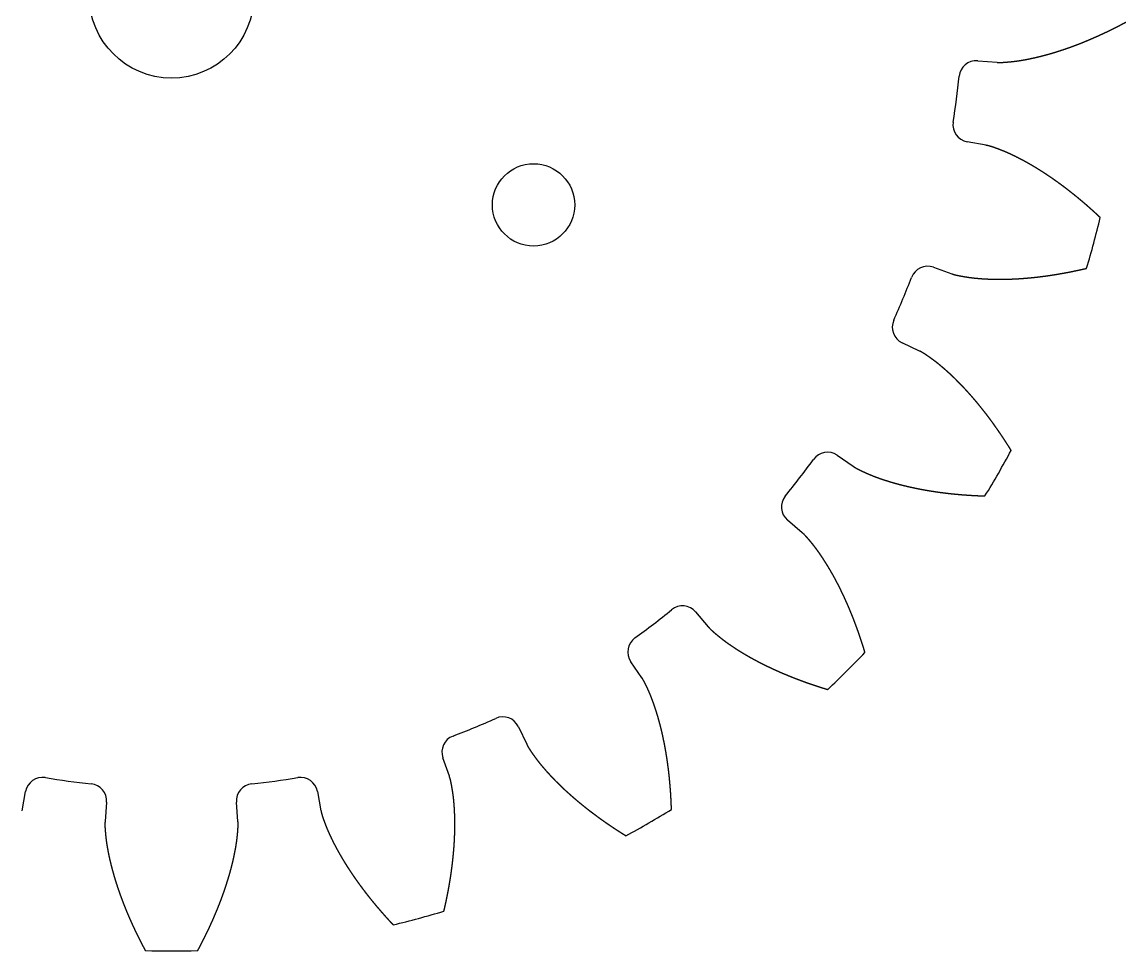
# Model space of a CAD drawing. Header units: millimetres. Extents: x -69.7 to -4.7, y -19.2 to 45.8.
# Drawn here: x -42.27 to -4.7, y -19.17 to 12.44 of the extents above; entities that cross this region are included whole.
import ezdxf

# ---------------------------------------------------------------- set-up
doc = ezdxf.new("R2010")
doc.units = ezdxf.units.MM
doc.layers.get('0').update_dxf_attribs({"linetype": 'CONTINUOUS'})

msp = doc.modelspace()

# ---------------------------------------------------------------- linework, layer by layer
for p, q in [((-9.742, 11.122), (-9.084, 11.069)), ((-9.742, 11.122), (-9.084, 11.069)), ((-9.455, 8.245), (-10.105, 8.365)), ((-9.455, 8.245), (-10.105, 8.365)), ((-11.249, 4.095), (-10.627, 3.874)), ((-11.249, 4.095), (-10.627, 3.874)), ((-11.717, 1.242), (-12.313, 1.525)), ((-11.717, 1.242), (-12.313, 1.525)), ((-14.523, -2.303), (-13.98, -2.677)), ((-14.523, -2.303), (-13.98, -2.677)), ((-15.714, -4.937), (-16.216, -4.509)), ((-15.714, -4.937), (-16.216, -4.509)), ((-19.342, -7.635), (-18.914, -8.137)), ((-19.342, -7.635), (-18.914, -8.137)), ((-21.174, -9.872), (-21.548, -9.328)), ((-21.174, -9.872), (-21.548, -9.328)), ((-25.377, -11.538), (-25.093, -12.134)), ((-25.377, -11.538), (-25.093, -12.134)), ((-27.725, -13.225), (-27.946, -12.602)), ((-27.725, -13.225), (-27.946, -12.602)), ((-42.27, -14.396), (-42.151, -13.746)), ((-42.27, -14.396), (-42.151, -13.746)), ((-32.216, -13.746), (-32.096, -14.396)), ((-32.216, -13.746), (-32.096, -14.396)), ((-39.394, -14.109), (-39.446, -14.768)), ((-39.394, -14.109), (-39.446, -14.768)), ((-34.921, -14.768), (-34.973, -14.109)), ((-34.921, -14.768), (-34.973, -14.109))]:
    msp.add_line(p, q)
for centre, radius in [((-37.183, 13.332), 2.8), ((-37.183, 13.332), 2.8), ((-24.86, 6.217), 1.4), ((-24.86, 6.217), 1.4)]:
    msp.add_circle(centre, radius)
for centre, radius, start, end in [((-9.789, 10.536), 0.588, 85.4327, 174.1716), ((-9.789, 10.536), 0.588, 85.4327, 174.1716), ((-37.183, 13.332), 26.949, 350.8284, 354.1716), ((-37.183, 13.332), 26.949, 350.8284, 354.1716), ((-9.998, 8.943), 0.588, 170.8284, 259.5673), ((-9.998, 8.943), 0.588, 170.8284, 259.5673), ((-37.183, 13.332), 32.5, 343.4232, 346.5768), ((-37.183, 13.332), 32.5, 343.4232, 346.5768), ((-11.446, 3.541), 0.588, 70.4327, 159.1716), ((-11.446, 3.541), 0.588, 70.4327, 159.1716), ((-37.183, 13.332), 26.949, 335.8284, 339.1716), ((-37.183, 13.332), 26.949, 335.8284, 339.1716), ((-12.061, 2.056), 0.588, 155.8284, 244.5673), ((-12.061, 2.056), 0.588, 155.8284, 244.5673), ((-14.857, -2.787), 0.588, 55.4327, 144.1716), ((-14.857, -2.787), 0.588, 55.4327, 144.1716), ((-37.183, 13.332), 32.5, 328.4232, 331.5768), ((-37.183, 13.332), 32.5, 328.4232, 331.5768), ((-37.183, 13.332), 26.949, 320.8284, 324.1716), ((-37.183, 13.332), 26.949, 320.8284, 324.1716), ((-15.835, -4.062), 0.588, 140.8284, 229.5673), ((-15.835, -4.062), 0.588, 140.8284, 229.5673), ((-19.79, -8.016), 0.588, 40.4327, 129.1716), ((-19.79, -8.016), 0.588, 40.4327, 129.1716), ((-37.183, 13.332), 26.949, 305.8284, 309.1716), ((-37.183, 13.332), 26.949, 305.8284, 309.1716), ((-21.064, -8.994), 0.588, 125.8284, 214.5673), ((-21.064, -8.994), 0.588, 125.8284, 214.5673), ((-37.183, 13.332), 32.5, 313.4232, 316.5768), ((-37.183, 13.332), 32.5, 313.4232, 316.5768), ((-37.183, 13.332), 26.949, 290.8284, 294.1716), ((-37.183, 13.332), 26.949, 290.8284, 294.1716), ((-25.908, -11.791), 0.588, 25.4327, 114.1716), ((-25.908, -11.791), 0.588, 25.4327, 114.1716), ((-27.392, -12.405), 0.588, 110.8284, 199.5673), ((-27.392, -12.405), 0.588, 110.8284, 199.5673), ((-41.573, -13.853), 0.588, 80.8284, 169.5673), ((-41.573, -13.853), 0.588, 80.8284, 169.5673), ((-37.183, 13.332), 26.949, 260.8284, 264.1716), ((-37.183, 13.332), 26.949, 260.8284, 264.1716), ((-39.98, -14.063), 0.588, -4.5673, 84.1716), ((-39.98, -14.063), 0.588, -4.5673, 84.1716), ((-34.387, -14.063), 0.588, 95.8284, 184.5673), ((-34.387, -14.063), 0.588, 95.8284, 184.5673), ((-37.183, 13.332), 26.949, 275.8284, 279.1716), ((-37.183, 13.332), 26.949, 275.8284, 279.1716), ((-32.794, -13.853), 0.588, 10.4327, 99.1716), ((-32.794, -13.853), 0.588, 10.4327, 99.1716), ((-37.183, 13.332), 32.5, 298.4232, 301.5768), ((-37.183, 13.332), 32.5, 298.4232, 301.5768), ((-37.183, 13.332), 32.5, 283.4232, 286.5768), ((-37.183, 13.332), 32.5, 283.4232, 286.5768), ((-37.183, 13.332), 32.5, 268.4232, 271.5768), ((-37.183, 13.332), 32.5, 268.4232, 271.5768)]:
    msp.add_arc(centre, radius, start, end)
for points in [[(-9.084, 11.069), (-9.071, 11.068), (-9.046, 11.067), (-9.008, 11.065), (-8.957, 11.065), (-8.894, 11.067), (-8.831, 11.071), (-8.767, 11.076), (-8.704, 11.081), (-8.64, 11.087), (-8.577, 11.093), (-8.513, 11.1), (-8.45, 11.108), (-8.386, 11.116), (-8.323, 11.126), (-8.259, 11.136), (-8.196, 11.147), (-8.133, 11.158), (-8.069, 11.17), (-8.006, 11.183), (-7.942, 11.196), (-7.879, 11.209), (-7.816, 11.223), (-7.752, 11.237), (-7.689, 11.252), (-7.626, 11.268), (-7.562, 11.284), (-7.499, 11.3), (-7.436, 11.317), (-7.373, 11.334), (-7.309, 11.352), (-7.246, 11.37), (-7.183, 11.389), (-7.12, 11.408), (-7.057, 11.428), (-6.994, 11.447), (-6.931, 11.468), (-6.868, 11.488), (-6.805, 11.509), (-6.742, 11.531), (-6.679, 11.553), (-6.617, 11.575), (-6.554, 11.598), (-6.491, 11.621), (-6.429, 11.644), (-6.366, 11.668), (-6.303, 11.692), (-6.241, 11.716), (-6.178, 11.741), (-6.116, 11.766), (-6.054, 11.792), (-5.991, 11.818), (-5.929, 11.844), (-5.867, 11.871), (-5.805, 11.898), (-5.743, 11.925), (-5.681, 11.952), (-5.619, 11.98), (-5.557, 12.009), (-5.495, 12.037), (-5.433, 12.066), (-5.371, 12.095), (-5.309, 12.125), (-5.248, 12.155), (-5.186, 12.185), (-5.125, 12.216), (-5.063, 12.246), (-5.002, 12.277), (-4.94, 12.309), (-4.879, 12.341), (-4.818, 12.373), (-4.769, 12.399), (-4.732, 12.418), (-4.708, 12.431), (-4.696, 12.438)], [(-9.084, 11.069), (-9.071, 11.068), (-9.046, 11.067), (-9.008, 11.065), (-8.957, 11.065), (-8.894, 11.067), (-8.831, 11.071), (-8.767, 11.076), (-8.704, 11.081), (-8.64, 11.087), (-8.577, 11.093), (-8.513, 11.1), (-8.45, 11.108), (-8.386, 11.116), (-8.323, 11.126), (-8.259, 11.136), (-8.196, 11.147), (-8.133, 11.158), (-8.069, 11.17), (-8.006, 11.183), (-7.942, 11.196), (-7.879, 11.209), (-7.816, 11.223), (-7.752, 11.237), (-7.689, 11.252), (-7.626, 11.268), (-7.562, 11.284), (-7.499, 11.3), (-7.436, 11.317), (-7.373, 11.334), (-7.309, 11.352), (-7.246, 11.37), (-7.183, 11.389), (-7.12, 11.408), (-7.057, 11.428), (-6.994, 11.447), (-6.931, 11.468), (-6.868, 11.488), (-6.805, 11.509), (-6.742, 11.531), (-6.679, 11.553), (-6.617, 11.575), (-6.554, 11.598), (-6.491, 11.621), (-6.429, 11.644), (-6.366, 11.668), (-6.303, 11.692), (-6.241, 11.716), (-6.178, 11.741), (-6.116, 11.766), (-6.054, 11.792), (-5.991, 11.818), (-5.929, 11.844), (-5.867, 11.871), (-5.805, 11.898), (-5.743, 11.925), (-5.681, 11.952), (-5.619, 11.98), (-5.557, 12.009), (-5.495, 12.037), (-5.433, 12.066), (-5.371, 12.095), (-5.309, 12.125), (-5.248, 12.155), (-5.186, 12.185), (-5.125, 12.216), (-5.063, 12.246), (-5.002, 12.277), (-4.94, 12.309), (-4.879, 12.341), (-4.818, 12.373), (-4.769, 12.399), (-4.732, 12.418), (-4.708, 12.431), (-4.696, 12.438)], [(-5.571, 5.788), (-5.581, 5.797), (-5.602, 5.816), (-5.632, 5.844), (-5.672, 5.882), (-5.723, 5.929), (-5.774, 5.975), (-5.825, 6.022), (-5.877, 6.068), (-5.928, 6.113), (-5.98, 6.159), (-6.031, 6.204), (-6.083, 6.249), (-6.135, 6.293), (-6.187, 6.337), (-6.239, 6.381), (-6.292, 6.425), (-6.344, 6.468), (-6.397, 6.511), (-6.45, 6.554), (-6.503, 6.596), (-6.556, 6.639), (-6.609, 6.68), (-6.662, 6.722), (-6.716, 6.763), (-6.769, 6.804), (-6.823, 6.844), (-6.877, 6.884), (-6.931, 6.924), (-6.985, 6.964), (-7.04, 7.003), (-7.094, 7.042), (-7.149, 7.08), (-7.203, 7.118), (-7.258, 7.156), (-7.313, 7.193), (-7.369, 7.23), (-7.424, 7.267), (-7.479, 7.303), (-7.535, 7.339), (-7.591, 7.375), (-7.646, 7.41), (-7.702, 7.444), (-7.759, 7.479), (-7.815, 7.513), (-7.871, 7.546), (-7.928, 7.579), (-7.985, 7.612), (-8.041, 7.644), (-8.098, 7.676), (-8.156, 7.707), (-8.213, 7.738), (-8.27, 7.769), (-8.328, 7.798), (-8.386, 7.828), (-8.444, 7.857), (-8.502, 7.885), (-8.56, 7.913), (-8.618, 7.941), (-8.677, 7.967), (-8.735, 7.994), (-8.794, 8.019), (-8.853, 8.044), (-8.913, 8.068), (-8.972, 8.091), (-9.032, 8.113), (-9.092, 8.136), (-9.151, 8.157), (-9.211, 8.178), (-9.272, 8.199), (-9.332, 8.217), (-9.381, 8.23), (-9.418, 8.238), (-9.443, 8.243), (-9.455, 8.245)], [(-5.571, 5.788), (-5.581, 5.797), (-5.602, 5.816), (-5.632, 5.844), (-5.672, 5.882), (-5.723, 5.929), (-5.774, 5.975), (-5.825, 6.022), (-5.877, 6.068), (-5.928, 6.113), (-5.98, 6.159), (-6.031, 6.204), (-6.083, 6.249), (-6.135, 6.293), (-6.187, 6.337), (-6.239, 6.381), (-6.292, 6.425), (-6.344, 6.468), (-6.397, 6.511), (-6.45, 6.554), (-6.503, 6.596), (-6.556, 6.639), (-6.609, 6.68), (-6.662, 6.722), (-6.716, 6.763), (-6.769, 6.804), (-6.823, 6.844), (-6.877, 6.884), (-6.931, 6.924), (-6.985, 6.964), (-7.04, 7.003), (-7.094, 7.042), (-7.149, 7.08), (-7.203, 7.118), (-7.258, 7.156), (-7.313, 7.193), (-7.369, 7.23), (-7.424, 7.267), (-7.479, 7.303), (-7.535, 7.339), (-7.591, 7.375), (-7.646, 7.41), (-7.702, 7.444), (-7.759, 7.479), (-7.815, 7.513), (-7.871, 7.546), (-7.928, 7.579), (-7.985, 7.612), (-8.041, 7.644), (-8.098, 7.676), (-8.156, 7.707), (-8.213, 7.738), (-8.27, 7.769), (-8.328, 7.798), (-8.386, 7.828), (-8.444, 7.857), (-8.502, 7.885), (-8.56, 7.913), (-8.618, 7.941), (-8.677, 7.967), (-8.735, 7.994), (-8.794, 8.019), (-8.853, 8.044), (-8.913, 8.068), (-8.972, 8.091), (-9.032, 8.113), (-9.092, 8.136), (-9.151, 8.157), (-9.211, 8.178), (-9.272, 8.199), (-9.332, 8.217), (-9.381, 8.23), (-9.418, 8.238), (-9.443, 8.243), (-9.455, 8.245)], [(-10.627, 3.874), (-10.615, 3.869), (-10.591, 3.861), (-10.555, 3.85), (-10.506, 3.836), (-10.444, 3.822), (-10.382, 3.809), (-10.319, 3.798), (-10.257, 3.787), (-10.194, 3.776), (-10.131, 3.766), (-10.068, 3.756), (-10.005, 3.747), (-9.941, 3.739), (-9.877, 3.731), (-9.813, 3.725), (-9.749, 3.719), (-9.685, 3.714), (-9.621, 3.709), (-9.556, 3.704), (-9.492, 3.7), (-9.427, 3.697), (-9.362, 3.694), (-9.297, 3.691), (-9.232, 3.689), (-9.167, 3.688), (-9.102, 3.687), (-9.036, 3.687), (-8.971, 3.687), (-8.905, 3.687), (-8.84, 3.688), (-8.774, 3.689), (-8.708, 3.691), (-8.642, 3.693), (-8.576, 3.695), (-8.51, 3.698), (-8.444, 3.701), (-8.378, 3.705), (-8.312, 3.709), (-8.246, 3.714), (-8.179, 3.718), (-8.113, 3.724), (-8.047, 3.729), (-7.98, 3.735), (-7.913, 3.742), (-7.847, 3.748), (-7.78, 3.755), (-7.713, 3.763), (-7.647, 3.771), (-7.58, 3.779), (-7.513, 3.787), (-7.446, 3.796), (-7.379, 3.806), (-7.312, 3.815), (-7.245, 3.825), (-7.178, 3.835), (-7.111, 3.846), (-7.044, 3.857), (-6.977, 3.868), (-6.91, 3.88), (-6.842, 3.892), (-6.775, 3.904), (-6.708, 3.916), (-6.641, 3.929), (-6.573, 3.943), (-6.506, 3.956), (-6.439, 3.97), (-6.371, 3.984), (-6.304, 3.999), (-6.237, 4.013), (-6.169, 4.029), (-6.115, 4.041), (-6.075, 4.05), (-6.048, 4.057), (-6.034, 4.06)], [(-10.627, 3.874), (-10.615, 3.869), (-10.591, 3.861), (-10.555, 3.85), (-10.506, 3.836), (-10.444, 3.822), (-10.382, 3.809), (-10.319, 3.798), (-10.257, 3.787), (-10.194, 3.776), (-10.131, 3.766), (-10.068, 3.756), (-10.005, 3.747), (-9.941, 3.739), (-9.877, 3.731), (-9.813, 3.725), (-9.749, 3.719), (-9.685, 3.714), (-9.621, 3.709), (-9.556, 3.704), (-9.492, 3.7), (-9.427, 3.697), (-9.362, 3.694), (-9.297, 3.691), (-9.232, 3.689), (-9.167, 3.688), (-9.102, 3.687), (-9.036, 3.687), (-8.971, 3.687), (-8.905, 3.687), (-8.84, 3.688), (-8.774, 3.689), (-8.708, 3.691), (-8.642, 3.693), (-8.576, 3.695), (-8.51, 3.698), (-8.444, 3.701), (-8.378, 3.705), (-8.312, 3.709), (-8.246, 3.714), (-8.179, 3.718), (-8.113, 3.724), (-8.047, 3.729), (-7.98, 3.735), (-7.913, 3.742), (-7.847, 3.748), (-7.78, 3.755), (-7.713, 3.763), (-7.647, 3.771), (-7.58, 3.779), (-7.513, 3.787), (-7.446, 3.796), (-7.379, 3.806), (-7.312, 3.815), (-7.245, 3.825), (-7.178, 3.835), (-7.111, 3.846), (-7.044, 3.857), (-6.977, 3.868), (-6.91, 3.88), (-6.842, 3.892), (-6.775, 3.904), (-6.708, 3.916), (-6.641, 3.929), (-6.573, 3.943), (-6.506, 3.956), (-6.439, 3.97), (-6.371, 3.984), (-6.304, 3.999), (-6.237, 4.013), (-6.169, 4.029), (-6.115, 4.041), (-6.075, 4.05), (-6.048, 4.057), (-6.034, 4.06)], [(-8.601, -2.137), (-8.608, -2.125), (-8.623, -2.102), (-8.645, -2.067), (-8.674, -2.02), (-8.711, -1.961), (-8.749, -1.903), (-8.786, -1.845), (-8.824, -1.788), (-8.861, -1.73), (-8.899, -1.673), (-8.938, -1.616), (-8.976, -1.559), (-9.015, -1.503), (-9.054, -1.447), (-9.093, -1.391), (-9.132, -1.335), (-9.172, -1.28), (-9.211, -1.224), (-9.251, -1.169), (-9.291, -1.115), (-9.332, -1.06), (-9.372, -1.006), (-9.413, -0.952), (-9.454, -0.899), (-9.495, -0.846), (-9.537, -0.793), (-9.579, -0.74), (-9.62, -0.687), (-9.663, -0.635), (-9.705, -0.583), (-9.747, -0.532), (-9.79, -0.48), (-9.833, -0.429), (-9.877, -0.379), (-9.92, -0.328), (-9.964, -0.278), (-10.008, -0.229), (-10.052, -0.179), (-10.096, -0.13), (-10.141, -0.082), (-10.186, -0.033), (-10.231, 0.015), (-10.276, 0.063), (-10.322, 0.11), (-10.368, 0.157), (-10.414, 0.203), (-10.46, 0.25), (-10.507, 0.296), (-10.553, 0.341), (-10.6, 0.386), (-10.648, 0.431), (-10.695, 0.475), (-10.743, 0.519), (-10.792, 0.562), (-10.84, 0.605), (-10.889, 0.647), (-10.938, 0.689), (-10.987, 0.731), (-11.036, 0.772), (-11.086, 0.813), (-11.137, 0.853), (-11.187, 0.892), (-11.238, 0.93), (-11.29, 0.968), (-11.342, 1.005), (-11.394, 1.042), (-11.446, 1.078), (-11.498, 1.114), (-11.551, 1.149), (-11.605, 1.183), (-11.649, 1.208), (-11.683, 1.225), (-11.705, 1.236), (-11.717, 1.242)], [(-8.601, -2.137), (-8.608, -2.125), (-8.623, -2.102), (-8.645, -2.067), (-8.674, -2.02), (-8.711, -1.961), (-8.749, -1.903), (-8.786, -1.845), (-8.824, -1.788), (-8.861, -1.73), (-8.899, -1.673), (-8.938, -1.616), (-8.976, -1.559), (-9.015, -1.503), (-9.054, -1.447), (-9.093, -1.391), (-9.132, -1.335), (-9.172, -1.28), (-9.211, -1.224), (-9.251, -1.169), (-9.291, -1.115), (-9.332, -1.06), (-9.372, -1.006), (-9.413, -0.952), (-9.454, -0.899), (-9.495, -0.846), (-9.537, -0.793), (-9.579, -0.74), (-9.62, -0.687), (-9.663, -0.635), (-9.705, -0.583), (-9.747, -0.532), (-9.79, -0.48), (-9.833, -0.429), (-9.877, -0.379), (-9.92, -0.328), (-9.964, -0.278), (-10.008, -0.229), (-10.052, -0.179), (-10.096, -0.13), (-10.141, -0.082), (-10.186, -0.033), (-10.231, 0.015), (-10.276, 0.063), (-10.322, 0.11), (-10.368, 0.157), (-10.414, 0.203), (-10.46, 0.25), (-10.507, 0.296), (-10.553, 0.341), (-10.6, 0.386), (-10.648, 0.431), (-10.695, 0.475), (-10.743, 0.519), (-10.792, 0.562), (-10.84, 0.605), (-10.889, 0.647), (-10.938, 0.689), (-10.987, 0.731), (-11.036, 0.772), (-11.086, 0.813), (-11.137, 0.853), (-11.187, 0.892), (-11.238, 0.93), (-11.29, 0.968), (-11.342, 1.005), (-11.394, 1.042), (-11.446, 1.078), (-11.498, 1.114), (-11.551, 1.149), (-11.605, 1.183), (-11.649, 1.208), (-11.683, 1.225), (-11.705, 1.236), (-11.717, 1.242)], [(-13.98, -2.677), (-13.969, -2.685), (-13.948, -2.699), (-13.916, -2.719), (-13.873, -2.745), (-13.817, -2.774), (-13.76, -2.803), (-13.703, -2.83), (-13.645, -2.857), (-13.587, -2.884), (-13.529, -2.91), (-13.47, -2.936), (-13.412, -2.961), (-13.352, -2.985), (-13.293, -3.009), (-13.233, -3.032), (-13.172, -3.054), (-13.112, -3.076), (-13.051, -3.097), (-12.99, -3.118), (-12.928, -3.139), (-12.867, -3.159), (-12.805, -3.178), (-12.743, -3.198), (-12.68, -3.216), (-12.618, -3.235), (-12.555, -3.252), (-12.492, -3.27), (-12.429, -3.287), (-12.365, -3.303), (-12.302, -3.32), (-12.238, -3.335), (-12.174, -3.351), (-12.11, -3.366), (-12.045, -3.381), (-11.981, -3.395), (-11.916, -3.409), (-11.851, -3.422), (-11.786, -3.435), (-11.721, -3.448), (-11.656, -3.461), (-11.59, -3.473), (-11.525, -3.485), (-11.459, -3.496), (-11.393, -3.507), (-11.327, -3.518), (-11.261, -3.528), (-11.194, -3.538), (-11.128, -3.548), (-11.061, -3.557), (-10.994, -3.567), (-10.927, -3.575), (-10.86, -3.584), (-10.793, -3.592), (-10.726, -3.6), (-10.659, -3.607), (-10.591, -3.614), (-10.523, -3.621), (-10.456, -3.627), (-10.388, -3.634), (-10.32, -3.64), (-10.252, -3.645), (-10.183, -3.65), (-10.115, -3.655), (-10.047, -3.66), (-9.978, -3.664), (-9.909, -3.668), (-9.841, -3.672), (-9.772, -3.675), (-9.703, -3.679), (-9.634, -3.681), (-9.578, -3.683), (-9.537, -3.685), (-9.509, -3.686), (-9.495, -3.686)], [(-13.98, -2.677), (-13.969, -2.685), (-13.948, -2.699), (-13.916, -2.719), (-13.873, -2.745), (-13.817, -2.774), (-13.76, -2.803), (-13.703, -2.83), (-13.645, -2.857), (-13.587, -2.884), (-13.529, -2.91), (-13.47, -2.936), (-13.412, -2.961), (-13.352, -2.985), (-13.293, -3.009), (-13.233, -3.032), (-13.172, -3.054), (-13.112, -3.076), (-13.051, -3.097), (-12.99, -3.118), (-12.928, -3.139), (-12.867, -3.159), (-12.805, -3.178), (-12.743, -3.198), (-12.68, -3.216), (-12.618, -3.235), (-12.555, -3.252), (-12.492, -3.27), (-12.429, -3.287), (-12.365, -3.303), (-12.302, -3.32), (-12.238, -3.335), (-12.174, -3.351), (-12.11, -3.366), (-12.045, -3.381), (-11.981, -3.395), (-11.916, -3.409), (-11.851, -3.422), (-11.786, -3.435), (-11.721, -3.448), (-11.656, -3.461), (-11.59, -3.473), (-11.525, -3.485), (-11.459, -3.496), (-11.393, -3.507), (-11.327, -3.518), (-11.261, -3.528), (-11.194, -3.538), (-11.128, -3.548), (-11.061, -3.557), (-10.994, -3.567), (-10.927, -3.575), (-10.86, -3.584), (-10.793, -3.592), (-10.726, -3.6), (-10.659, -3.607), (-10.591, -3.614), (-10.523, -3.621), (-10.456, -3.627), (-10.388, -3.634), (-10.32, -3.64), (-10.252, -3.645), (-10.183, -3.65), (-10.115, -3.655), (-10.047, -3.66), (-9.978, -3.664), (-9.909, -3.668), (-9.841, -3.672), (-9.772, -3.675), (-9.703, -3.679), (-9.634, -3.681), (-9.578, -3.683), (-9.537, -3.685), (-9.509, -3.686), (-9.495, -3.686)], [(-13.579, -9.008), (-13.583, -8.994), (-13.591, -8.968), (-13.603, -8.928), (-13.619, -8.875), (-13.64, -8.809), (-13.661, -8.743), (-13.682, -8.678), (-13.703, -8.612), (-13.725, -8.547), (-13.747, -8.482), (-13.769, -8.417), (-13.791, -8.352), (-13.814, -8.288), (-13.837, -8.224), (-13.86, -8.159), (-13.884, -8.095), (-13.908, -8.032), (-13.932, -7.968), (-13.956, -7.905), (-13.981, -7.841), (-14.006, -7.779), (-14.031, -7.716), (-14.057, -7.653), (-14.082, -7.591), (-14.108, -7.529), (-14.135, -7.467), (-14.161, -7.405), (-14.188, -7.343), (-14.215, -7.282), (-14.243, -7.221), (-14.271, -7.16), (-14.299, -7.1), (-14.327, -7.039), (-14.356, -6.979), (-14.385, -6.919), (-14.414, -6.86), (-14.443, -6.8), (-14.473, -6.741), (-14.504, -6.682), (-14.534, -6.624), (-14.565, -6.565), (-14.596, -6.507), (-14.627, -6.449), (-14.659, -6.392), (-14.691, -6.335), (-14.724, -6.278), (-14.757, -6.221), (-14.79, -6.165), (-14.823, -6.109), (-14.857, -6.053), (-14.891, -5.998), (-14.926, -5.943), (-14.961, -5.888), (-14.996, -5.834), (-15.032, -5.78), (-15.068, -5.726), (-15.104, -5.673), (-15.141, -5.62), (-15.178, -5.567), (-15.216, -5.515), (-15.254, -5.464), (-15.293, -5.413), (-15.332, -5.362), (-15.372, -5.313), (-15.413, -5.263), (-15.453, -5.214), (-15.494, -5.165), (-15.536, -5.117), (-15.578, -5.07), (-15.621, -5.023), (-15.657, -4.988), (-15.685, -4.962), (-15.704, -4.946), (-15.714, -4.937)], [(-13.579, -9.008), (-13.583, -8.994), (-13.591, -8.968), (-13.603, -8.928), (-13.619, -8.875), (-13.64, -8.809), (-13.661, -8.743), (-13.682, -8.678), (-13.703, -8.612), (-13.725, -8.547), (-13.747, -8.482), (-13.769, -8.417), (-13.791, -8.352), (-13.814, -8.288), (-13.837, -8.224), (-13.86, -8.159), (-13.884, -8.095), (-13.908, -8.032), (-13.932, -7.968), (-13.956, -7.905), (-13.981, -7.841), (-14.006, -7.779), (-14.031, -7.716), (-14.057, -7.653), (-14.082, -7.591), (-14.108, -7.529), (-14.135, -7.467), (-14.161, -7.405), (-14.188, -7.343), (-14.215, -7.282), (-14.243, -7.221), (-14.271, -7.16), (-14.299, -7.1), (-14.327, -7.039), (-14.356, -6.979), (-14.385, -6.919), (-14.414, -6.86), (-14.443, -6.8), (-14.473, -6.741), (-14.504, -6.682), (-14.534, -6.624), (-14.565, -6.565), (-14.596, -6.507), (-14.627, -6.449), (-14.659, -6.392), (-14.691, -6.335), (-14.724, -6.278), (-14.757, -6.221), (-14.79, -6.165), (-14.823, -6.109), (-14.857, -6.053), (-14.891, -5.998), (-14.926, -5.943), (-14.961, -5.888), (-14.996, -5.834), (-15.032, -5.78), (-15.068, -5.726), (-15.104, -5.673), (-15.141, -5.62), (-15.178, -5.567), (-15.216, -5.515), (-15.254, -5.464), (-15.293, -5.413), (-15.332, -5.362), (-15.372, -5.313), (-15.413, -5.263), (-15.453, -5.214), (-15.494, -5.165), (-15.536, -5.117), (-15.578, -5.07), (-15.621, -5.023), (-15.657, -4.988), (-15.685, -4.962), (-15.704, -4.946), (-15.714, -4.937)], [(-18.914, -8.137), (-18.906, -8.147), (-18.889, -8.166), (-18.863, -8.194), (-18.828, -8.23), (-18.782, -8.273), (-18.734, -8.316), (-18.686, -8.357), (-18.637, -8.398), (-18.588, -8.438), (-18.539, -8.479), (-18.489, -8.519), (-18.439, -8.558), (-18.388, -8.597), (-18.336, -8.635), (-18.284, -8.673), (-18.231, -8.71), (-18.179, -8.747), (-18.125, -8.783), (-18.072, -8.819), (-18.018, -8.855), (-17.963, -8.891), (-17.909, -8.926), (-17.854, -8.96), (-17.798, -8.994), (-17.743, -9.028), (-17.686, -9.062), (-17.63, -9.095), (-17.573, -9.127), (-17.517, -9.16), (-17.459, -9.192), (-17.402, -9.224), (-17.344, -9.255), (-17.286, -9.286), (-17.228, -9.317), (-17.169, -9.348), (-17.11, -9.378), (-17.051, -9.408), (-16.992, -9.437), (-16.932, -9.467), (-16.872, -9.496), (-16.812, -9.524), (-16.752, -9.553), (-16.691, -9.581), (-16.63, -9.608), (-16.569, -9.636), (-16.508, -9.663), (-16.446, -9.69), (-16.385, -9.717), (-16.323, -9.743), (-16.26, -9.769), (-16.198, -9.795), (-16.136, -9.82), (-16.073, -9.845), (-16.01, -9.87), (-15.947, -9.895), (-15.883, -9.919), (-15.82, -9.943), (-15.756, -9.967), (-15.692, -9.991), (-15.628, -10.014), (-15.563, -10.037), (-15.499, -10.06), (-15.434, -10.082), (-15.369, -10.104), (-15.304, -10.126), (-15.239, -10.148), (-15.173, -10.169), (-15.108, -10.191), (-15.042, -10.211), (-14.976, -10.232), (-14.923, -10.248), (-14.883, -10.26), (-14.857, -10.268), (-14.844, -10.272)], [(-18.914, -8.137), (-18.906, -8.147), (-18.889, -8.166), (-18.863, -8.194), (-18.828, -8.23), (-18.782, -8.273), (-18.734, -8.316), (-18.686, -8.357), (-18.637, -8.398), (-18.588, -8.438), (-18.539, -8.479), (-18.489, -8.519), (-18.439, -8.558), (-18.388, -8.597), (-18.336, -8.635), (-18.284, -8.673), (-18.231, -8.71), (-18.179, -8.747), (-18.125, -8.783), (-18.072, -8.819), (-18.018, -8.855), (-17.963, -8.891), (-17.909, -8.926), (-17.854, -8.96), (-17.798, -8.994), (-17.743, -9.028), (-17.686, -9.062), (-17.63, -9.095), (-17.573, -9.127), (-17.517, -9.16), (-17.459, -9.192), (-17.402, -9.224), (-17.344, -9.255), (-17.286, -9.286), (-17.228, -9.317), (-17.169, -9.348), (-17.11, -9.378), (-17.051, -9.408), (-16.992, -9.437), (-16.932, -9.467), (-16.872, -9.496), (-16.812, -9.524), (-16.752, -9.553), (-16.691, -9.581), (-16.63, -9.608), (-16.569, -9.636), (-16.508, -9.663), (-16.446, -9.69), (-16.385, -9.717), (-16.323, -9.743), (-16.26, -9.769), (-16.198, -9.795), (-16.136, -9.82), (-16.073, -9.845), (-16.01, -9.87), (-15.947, -9.895), (-15.883, -9.919), (-15.82, -9.943), (-15.756, -9.967), (-15.692, -9.991), (-15.628, -10.014), (-15.563, -10.037), (-15.499, -10.06), (-15.434, -10.082), (-15.369, -10.104), (-15.304, -10.126), (-15.239, -10.148), (-15.173, -10.169), (-15.108, -10.191), (-15.042, -10.211), (-14.976, -10.232), (-14.923, -10.248), (-14.883, -10.26), (-14.857, -10.268), (-14.844, -10.272)], [(-20.165, -14.356), (-20.165, -14.342), (-20.166, -14.314), (-20.168, -14.273), (-20.17, -14.217), (-20.173, -14.148), (-20.176, -14.079), (-20.179, -14.011), (-20.183, -13.942), (-20.187, -13.873), (-20.191, -13.805), (-20.196, -13.736), (-20.201, -13.668), (-20.206, -13.6), (-20.212, -13.532), (-20.218, -13.464), (-20.224, -13.396), (-20.23, -13.328), (-20.237, -13.26), (-20.244, -13.193), (-20.252, -13.125), (-20.259, -13.058), (-20.268, -12.991), (-20.276, -12.924), (-20.285, -12.857), (-20.294, -12.79), (-20.303, -12.723), (-20.313, -12.657), (-20.323, -12.591), (-20.333, -12.524), (-20.344, -12.458), (-20.355, -12.392), (-20.367, -12.326), (-20.378, -12.261), (-20.39, -12.195), (-20.403, -12.13), (-20.416, -12.065), (-20.429, -12), (-20.443, -11.935), (-20.456, -11.87), (-20.471, -11.806), (-20.485, -11.741), (-20.5, -11.677), (-20.516, -11.613), (-20.532, -11.55), (-20.548, -11.486), (-20.565, -11.423), (-20.582, -11.359), (-20.599, -11.296), (-20.617, -11.234), (-20.635, -11.171), (-20.654, -11.109), (-20.673, -11.047), (-20.692, -10.985), (-20.713, -10.923), (-20.733, -10.862), (-20.754, -10.801), (-20.775, -10.74), (-20.797, -10.679), (-20.82, -10.619), (-20.842, -10.559), (-20.866, -10.499), (-20.89, -10.44), (-20.916, -10.381), (-20.941, -10.322), (-20.967, -10.264), (-20.994, -10.206), (-21.021, -10.149), (-21.048, -10.091), (-21.077, -10.035), (-21.107, -9.979), (-21.132, -9.935), (-21.153, -9.903), (-21.167, -9.882), (-21.174, -9.872)], [(-20.165, -14.356), (-20.165, -14.342), (-20.166, -14.314), (-20.168, -14.273), (-20.17, -14.217), (-20.173, -14.148), (-20.176, -14.079), (-20.179, -14.011), (-20.183, -13.942), (-20.187, -13.873), (-20.191, -13.805), (-20.196, -13.736), (-20.201, -13.668), (-20.206, -13.6), (-20.212, -13.532), (-20.218, -13.464), (-20.224, -13.396), (-20.23, -13.328), (-20.237, -13.26), (-20.244, -13.193), (-20.252, -13.125), (-20.259, -13.058), (-20.268, -12.991), (-20.276, -12.924), (-20.285, -12.857), (-20.294, -12.79), (-20.303, -12.723), (-20.313, -12.657), (-20.323, -12.591), (-20.333, -12.524), (-20.344, -12.458), (-20.355, -12.392), (-20.367, -12.326), (-20.378, -12.261), (-20.39, -12.195), (-20.403, -12.13), (-20.416, -12.065), (-20.429, -12), (-20.443, -11.935), (-20.456, -11.87), (-20.471, -11.806), (-20.485, -11.741), (-20.5, -11.677), (-20.516, -11.613), (-20.532, -11.55), (-20.548, -11.486), (-20.565, -11.423), (-20.582, -11.359), (-20.599, -11.296), (-20.617, -11.234), (-20.635, -11.171), (-20.654, -11.109), (-20.673, -11.047), (-20.692, -10.985), (-20.713, -10.923), (-20.733, -10.862), (-20.754, -10.801), (-20.775, -10.74), (-20.797, -10.679), (-20.82, -10.619), (-20.842, -10.559), (-20.866, -10.499), (-20.89, -10.44), (-20.916, -10.381), (-20.941, -10.322), (-20.967, -10.264), (-20.994, -10.206), (-21.021, -10.149), (-21.048, -10.091), (-21.077, -10.035), (-21.107, -9.979), (-21.132, -9.935), (-21.153, -9.903), (-21.167, -9.882), (-21.174, -9.872)], [(-25.093, -12.134), (-25.088, -12.146), (-25.077, -12.169), (-25.059, -12.202), (-25.034, -12.246), (-25.001, -12.3), (-24.966, -12.353), (-24.93, -12.405), (-24.893, -12.458), (-24.856, -12.509), (-24.819, -12.561), (-24.781, -12.613), (-24.743, -12.664), (-24.704, -12.715), (-24.664, -12.765), (-24.623, -12.815), (-24.582, -12.864), (-24.541, -12.913), (-24.499, -12.962), (-24.456, -13.011), (-24.413, -13.06), (-24.37, -13.108), (-24.326, -13.156), (-24.282, -13.203), (-24.237, -13.251), (-24.192, -13.298), (-24.147, -13.345), (-24.101, -13.391), (-24.055, -13.438), (-24.008, -13.484), (-23.961, -13.529), (-23.914, -13.575), (-23.866, -13.62), (-23.818, -13.666), (-23.77, -13.71), (-23.721, -13.755), (-23.672, -13.799), (-23.622, -13.844), (-23.573, -13.888), (-23.523, -13.931), (-23.472, -13.975), (-23.422, -14.018), (-23.371, -14.061), (-23.32, -14.104), (-23.268, -14.146), (-23.216, -14.189), (-23.164, -14.231), (-23.111, -14.273), (-23.059, -14.314), (-23.006, -14.356), (-22.952, -14.397), (-22.899, -14.438), (-22.845, -14.479), (-22.791, -14.519), (-22.736, -14.56), (-22.682, -14.6), (-22.627, -14.64), (-22.572, -14.68), (-22.516, -14.719), (-22.461, -14.759), (-22.405, -14.798), (-22.348, -14.836), (-22.292, -14.875), (-22.235, -14.914), (-22.178, -14.952), (-22.121, -14.99), (-22.064, -15.028), (-22.006, -15.065), (-21.948, -15.103), (-21.89, -15.14), (-21.832, -15.177), (-21.785, -15.206), (-21.749, -15.228), (-21.726, -15.243), (-21.714, -15.25)], [(-25.093, -12.134), (-25.088, -12.146), (-25.077, -12.169), (-25.059, -12.202), (-25.034, -12.246), (-25.001, -12.3), (-24.966, -12.353), (-24.93, -12.405), (-24.893, -12.458), (-24.856, -12.509), (-24.819, -12.561), (-24.781, -12.613), (-24.743, -12.664), (-24.704, -12.715), (-24.664, -12.765), (-24.623, -12.815), (-24.582, -12.864), (-24.541, -12.913), (-24.499, -12.962), (-24.456, -13.011), (-24.413, -13.06), (-24.37, -13.108), (-24.326, -13.156), (-24.282, -13.203), (-24.237, -13.251), (-24.192, -13.298), (-24.147, -13.345), (-24.101, -13.391), (-24.055, -13.438), (-24.008, -13.484), (-23.961, -13.529), (-23.914, -13.575), (-23.866, -13.62), (-23.818, -13.666), (-23.77, -13.71), (-23.721, -13.755), (-23.672, -13.799), (-23.622, -13.844), (-23.573, -13.888), (-23.523, -13.931), (-23.472, -13.975), (-23.422, -14.018), (-23.371, -14.061), (-23.32, -14.104), (-23.268, -14.146), (-23.216, -14.189), (-23.164, -14.231), (-23.111, -14.273), (-23.059, -14.314), (-23.006, -14.356), (-22.952, -14.397), (-22.899, -14.438), (-22.845, -14.479), (-22.791, -14.519), (-22.736, -14.56), (-22.682, -14.6), (-22.627, -14.64), (-22.572, -14.68), (-22.516, -14.719), (-22.461, -14.759), (-22.405, -14.798), (-22.348, -14.836), (-22.292, -14.875), (-22.235, -14.914), (-22.178, -14.952), (-22.121, -14.99), (-22.064, -15.028), (-22.006, -15.065), (-21.948, -15.103), (-21.89, -15.14), (-21.832, -15.177), (-21.785, -15.206), (-21.749, -15.228), (-21.726, -15.243), (-21.714, -15.25)], [(-27.911, -17.817), (-27.908, -17.804), (-27.902, -17.777), (-27.892, -17.736), (-27.88, -17.682), (-27.865, -17.615), (-27.85, -17.547), (-27.835, -17.48), (-27.821, -17.413), (-27.807, -17.345), (-27.794, -17.278), (-27.781, -17.211), (-27.768, -17.143), (-27.755, -17.076), (-27.743, -17.009), (-27.731, -16.942), (-27.719, -16.874), (-27.708, -16.807), (-27.697, -16.74), (-27.687, -16.673), (-27.676, -16.606), (-27.666, -16.539), (-27.657, -16.472), (-27.648, -16.405), (-27.639, -16.338), (-27.63, -16.271), (-27.622, -16.205), (-27.614, -16.138), (-27.607, -16.071), (-27.6, -16.004), (-27.593, -15.938), (-27.587, -15.871), (-27.581, -15.805), (-27.575, -15.738), (-27.57, -15.672), (-27.565, -15.606), (-27.56, -15.539), (-27.556, -15.473), (-27.553, -15.407), (-27.549, -15.341), (-27.546, -15.275), (-27.544, -15.209), (-27.542, -15.143), (-27.54, -15.077), (-27.539, -15.011), (-27.538, -14.946), (-27.538, -14.88), (-27.538, -14.815), (-27.538, -14.75), (-27.539, -14.684), (-27.541, -14.619), (-27.543, -14.554), (-27.545, -14.489), (-27.548, -14.424), (-27.551, -14.36), (-27.555, -14.295), (-27.56, -14.231), (-27.565, -14.166), (-27.57, -14.102), (-27.576, -14.038), (-27.583, -13.974), (-27.59, -13.91), (-27.598, -13.847), (-27.607, -13.783), (-27.617, -13.72), (-27.627, -13.657), (-27.638, -13.594), (-27.649, -13.532), (-27.661, -13.469), (-27.673, -13.407), (-27.688, -13.345), (-27.701, -13.297), (-27.713, -13.26), (-27.721, -13.236), (-27.725, -13.225)], [(-27.911, -17.817), (-27.908, -17.804), (-27.902, -17.777), (-27.892, -17.736), (-27.88, -17.682), (-27.865, -17.615), (-27.85, -17.547), (-27.835, -17.48), (-27.821, -17.413), (-27.807, -17.345), (-27.794, -17.278), (-27.781, -17.211), (-27.768, -17.143), (-27.755, -17.076), (-27.743, -17.009), (-27.731, -16.942), (-27.719, -16.874), (-27.708, -16.807), (-27.697, -16.74), (-27.687, -16.673), (-27.676, -16.606), (-27.666, -16.539), (-27.657, -16.472), (-27.648, -16.405), (-27.639, -16.338), (-27.63, -16.271), (-27.622, -16.205), (-27.614, -16.138), (-27.607, -16.071), (-27.6, -16.004), (-27.593, -15.938), (-27.587, -15.871), (-27.581, -15.805), (-27.575, -15.738), (-27.57, -15.672), (-27.565, -15.606), (-27.56, -15.539), (-27.556, -15.473), (-27.553, -15.407), (-27.549, -15.341), (-27.546, -15.275), (-27.544, -15.209), (-27.542, -15.143), (-27.54, -15.077), (-27.539, -15.011), (-27.538, -14.946), (-27.538, -14.88), (-27.538, -14.815), (-27.538, -14.75), (-27.539, -14.684), (-27.541, -14.619), (-27.543, -14.554), (-27.545, -14.489), (-27.548, -14.424), (-27.551, -14.36), (-27.555, -14.295), (-27.56, -14.231), (-27.565, -14.166), (-27.57, -14.102), (-27.576, -14.038), (-27.583, -13.974), (-27.59, -13.91), (-27.598, -13.847), (-27.607, -13.783), (-27.617, -13.72), (-27.627, -13.657), (-27.638, -13.594), (-27.649, -13.532), (-27.661, -13.469), (-27.673, -13.407), (-27.688, -13.345), (-27.701, -13.297), (-27.713, -13.26), (-27.721, -13.236), (-27.725, -13.225)], [(-32.096, -14.396), (-32.094, -14.408), (-32.089, -14.433), (-32.081, -14.47), (-32.068, -14.519), (-32.05, -14.58), (-32.03, -14.64), (-32.009, -14.7), (-31.987, -14.76), (-31.965, -14.819), (-31.942, -14.879), (-31.919, -14.939), (-31.895, -14.998), (-31.87, -15.057), (-31.845, -15.116), (-31.819, -15.175), (-31.792, -15.233), (-31.764, -15.291), (-31.736, -15.35), (-31.708, -15.408), (-31.679, -15.466), (-31.65, -15.523), (-31.62, -15.581), (-31.589, -15.638), (-31.559, -15.696), (-31.527, -15.753), (-31.495, -15.81), (-31.463, -15.867), (-31.431, -15.923), (-31.397, -15.98), (-31.364, -16.036), (-31.33, -16.093), (-31.296, -16.149), (-31.261, -16.205), (-31.226, -16.261), (-31.19, -16.316), (-31.154, -16.372), (-31.118, -16.427), (-31.082, -16.483), (-31.045, -16.538), (-31.007, -16.593), (-30.969, -16.648), (-30.931, -16.703), (-30.893, -16.757), (-30.854, -16.812), (-30.815, -16.866), (-30.775, -16.92), (-30.736, -16.974), (-30.695, -17.028), (-30.655, -17.082), (-30.614, -17.135), (-30.573, -17.189), (-30.532, -17.242), (-30.49, -17.296), (-30.448, -17.349), (-30.405, -17.402), (-30.363, -17.454), (-30.32, -17.507), (-30.276, -17.56), (-30.233, -17.612), (-30.189, -17.664), (-30.144, -17.716), (-30.1, -17.768), (-30.055, -17.82), (-30.01, -17.872), (-29.965, -17.923), (-29.919, -17.975), (-29.873, -18.026), (-29.827, -18.077), (-29.78, -18.128), (-29.733, -18.179), (-29.696, -18.219), (-29.667, -18.25), (-29.648, -18.27), (-29.639, -18.28)], [(-32.096, -14.396), (-32.094, -14.408), (-32.089, -14.433), (-32.081, -14.47), (-32.068, -14.519), (-32.05, -14.58), (-32.03, -14.64), (-32.009, -14.7), (-31.987, -14.76), (-31.965, -14.819), (-31.942, -14.879), (-31.919, -14.939), (-31.895, -14.998), (-31.87, -15.057), (-31.845, -15.116), (-31.819, -15.175), (-31.792, -15.233), (-31.764, -15.291), (-31.736, -15.35), (-31.708, -15.408), (-31.679, -15.466), (-31.65, -15.523), (-31.62, -15.581), (-31.589, -15.638), (-31.559, -15.696), (-31.527, -15.753), (-31.495, -15.81), (-31.463, -15.867), (-31.431, -15.923), (-31.397, -15.98), (-31.364, -16.036), (-31.33, -16.093), (-31.296, -16.149), (-31.261, -16.205), (-31.226, -16.261), (-31.19, -16.316), (-31.154, -16.372), (-31.118, -16.427), (-31.082, -16.483), (-31.045, -16.538), (-31.007, -16.593), (-30.969, -16.648), (-30.931, -16.703), (-30.893, -16.757), (-30.854, -16.812), (-30.815, -16.866), (-30.775, -16.92), (-30.736, -16.974), (-30.695, -17.028), (-30.655, -17.082), (-30.614, -17.135), (-30.573, -17.189), (-30.532, -17.242), (-30.49, -17.296), (-30.448, -17.349), (-30.405, -17.402), (-30.363, -17.454), (-30.32, -17.507), (-30.276, -17.56), (-30.233, -17.612), (-30.189, -17.664), (-30.144, -17.716), (-30.1, -17.768), (-30.055, -17.82), (-30.01, -17.872), (-29.965, -17.923), (-29.919, -17.975), (-29.873, -18.026), (-29.827, -18.077), (-29.78, -18.128), (-29.733, -18.179), (-29.696, -18.219), (-29.667, -18.25), (-29.648, -18.27), (-29.639, -18.28)], [(-39.446, -14.768), (-39.447, -14.78), (-39.449, -14.806), (-39.451, -14.843), (-39.451, -14.894), (-39.449, -14.957), (-39.445, -15.021), (-39.44, -15.084), (-39.435, -15.147), (-39.429, -15.211), (-39.422, -15.274), (-39.415, -15.338), (-39.408, -15.401), (-39.399, -15.465), (-39.39, -15.528), (-39.38, -15.592), (-39.369, -15.655), (-39.357, -15.719), (-39.345, -15.782), (-39.333, -15.846), (-39.32, -15.909), (-39.307, -15.972), (-39.293, -16.036), (-39.278, -16.099), (-39.263, -16.162), (-39.248, -16.226), (-39.232, -16.289), (-39.215, -16.352), (-39.198, -16.415), (-39.181, -16.479), (-39.163, -16.542), (-39.145, -16.605), (-39.127, -16.668), (-39.108, -16.731), (-39.088, -16.794), (-39.068, -16.857), (-39.048, -16.92), (-39.027, -16.983), (-39.006, -17.046), (-38.985, -17.109), (-38.963, -17.172), (-38.941, -17.235), (-38.918, -17.297), (-38.895, -17.36), (-38.872, -17.423), (-38.848, -17.485), (-38.824, -17.548), (-38.799, -17.61), (-38.774, -17.673), (-38.749, -17.735), (-38.724, -17.798), (-38.698, -17.86), (-38.672, -17.922), (-38.645, -17.984), (-38.618, -18.047), (-38.591, -18.109), (-38.563, -18.171), (-38.535, -18.233), (-38.507, -18.295), (-38.478, -18.357), (-38.449, -18.418), (-38.42, -18.48), (-38.391, -18.542), (-38.361, -18.603), (-38.331, -18.665), (-38.3, -18.727), (-38.269, -18.788), (-38.238, -18.849), (-38.207, -18.911), (-38.175, -18.972), (-38.143, -19.033), (-38.117, -19.082), (-38.097, -19.119), (-38.084, -19.143), (-38.078, -19.156)], [(-39.446, -14.768), (-39.447, -14.78), (-39.449, -14.806), (-39.451, -14.843), (-39.451, -14.894), (-39.449, -14.957), (-39.445, -15.021), (-39.44, -15.084), (-39.435, -15.147), (-39.429, -15.211), (-39.422, -15.274), (-39.415, -15.338), (-39.408, -15.401), (-39.399, -15.465), (-39.39, -15.528), (-39.38, -15.592), (-39.369, -15.655), (-39.357, -15.719), (-39.345, -15.782), (-39.333, -15.846), (-39.32, -15.909), (-39.307, -15.972), (-39.293, -16.036), (-39.278, -16.099), (-39.263, -16.162), (-39.248, -16.226), (-39.232, -16.289), (-39.215, -16.352), (-39.198, -16.415), (-39.181, -16.479), (-39.163, -16.542), (-39.145, -16.605), (-39.127, -16.668), (-39.108, -16.731), (-39.088, -16.794), (-39.068, -16.857), (-39.048, -16.92), (-39.027, -16.983), (-39.006, -17.046), (-38.985, -17.109), (-38.963, -17.172), (-38.941, -17.235), (-38.918, -17.297), (-38.895, -17.36), (-38.872, -17.423), (-38.848, -17.485), (-38.824, -17.548), (-38.799, -17.61), (-38.774, -17.673), (-38.749, -17.735), (-38.724, -17.798), (-38.698, -17.86), (-38.672, -17.922), (-38.645, -17.984), (-38.618, -18.047), (-38.591, -18.109), (-38.563, -18.171), (-38.535, -18.233), (-38.507, -18.295), (-38.478, -18.357), (-38.449, -18.418), (-38.42, -18.48), (-38.391, -18.542), (-38.361, -18.603), (-38.331, -18.665), (-38.3, -18.727), (-38.269, -18.788), (-38.238, -18.849), (-38.207, -18.911), (-38.175, -18.972), (-38.143, -19.033), (-38.117, -19.082), (-38.097, -19.119), (-38.084, -19.143), (-38.078, -19.156)], [(-36.289, -19.156), (-36.283, -19.143), (-36.269, -19.119), (-36.25, -19.082), (-36.224, -19.033), (-36.192, -18.972), (-36.16, -18.911), (-36.129, -18.849), (-36.098, -18.788), (-36.067, -18.727), (-36.036, -18.665), (-36.006, -18.603), (-35.976, -18.542), (-35.947, -18.48), (-35.917, -18.418), (-35.888, -18.357), (-35.86, -18.295), (-35.832, -18.233), (-35.804, -18.171), (-35.776, -18.109), (-35.749, -18.047), (-35.722, -17.984), (-35.695, -17.922), (-35.669, -17.86), (-35.643, -17.798), (-35.618, -17.735), (-35.592, -17.673), (-35.568, -17.61), (-35.543, -17.548), (-35.519, -17.485), (-35.495, -17.423), (-35.472, -17.36), (-35.449, -17.297), (-35.426, -17.235), (-35.404, -17.172), (-35.382, -17.109), (-35.361, -17.046), (-35.34, -16.983), (-35.319, -16.92), (-35.299, -16.857), (-35.279, -16.794), (-35.259, -16.731), (-35.24, -16.668), (-35.222, -16.605), (-35.203, -16.542), (-35.186, -16.479), (-35.168, -16.415), (-35.151, -16.352), (-35.135, -16.289), (-35.119, -16.226), (-35.104, -16.162), (-35.089, -16.099), (-35.074, -16.036), (-35.06, -15.972), (-35.047, -15.909), (-35.034, -15.846), (-35.022, -15.782), (-35.01, -15.719), (-34.998, -15.655), (-34.987, -15.592), (-34.977, -15.528), (-34.968, -15.465), (-34.959, -15.401), (-34.952, -15.338), (-34.945, -15.274), (-34.938, -15.211), (-34.932, -15.147), (-34.927, -15.084), (-34.922, -15.021), (-34.918, -14.957), (-34.916, -14.894), (-34.916, -14.843), (-34.918, -14.806), (-34.92, -14.78), (-34.921, -14.768)], [(-36.289, -19.156), (-36.283, -19.143), (-36.269, -19.119), (-36.25, -19.082), (-36.224, -19.033), (-36.192, -18.972), (-36.16, -18.911), (-36.129, -18.849), (-36.098, -18.788), (-36.067, -18.727), (-36.036, -18.665), (-36.006, -18.603), (-35.976, -18.542), (-35.947, -18.48), (-35.917, -18.418), (-35.888, -18.357), (-35.86, -18.295), (-35.832, -18.233), (-35.804, -18.171), (-35.776, -18.109), (-35.749, -18.047), (-35.722, -17.984), (-35.695, -17.922), (-35.669, -17.86), (-35.643, -17.798), (-35.618, -17.735), (-35.592, -17.673), (-35.568, -17.61), (-35.543, -17.548), (-35.519, -17.485), (-35.495, -17.423), (-35.472, -17.36), (-35.449, -17.297), (-35.426, -17.235), (-35.404, -17.172), (-35.382, -17.109), (-35.361, -17.046), (-35.34, -16.983), (-35.319, -16.92), (-35.299, -16.857), (-35.279, -16.794), (-35.259, -16.731), (-35.24, -16.668), (-35.222, -16.605), (-35.203, -16.542), (-35.186, -16.479), (-35.168, -16.415), (-35.151, -16.352), (-35.135, -16.289), (-35.119, -16.226), (-35.104, -16.162), (-35.089, -16.099), (-35.074, -16.036), (-35.06, -15.972), (-35.047, -15.909), (-35.034, -15.846), (-35.022, -15.782), (-35.01, -15.719), (-34.998, -15.655), (-34.987, -15.592), (-34.977, -15.528), (-34.968, -15.465), (-34.959, -15.401), (-34.952, -15.338), (-34.945, -15.274), (-34.938, -15.211), (-34.932, -15.147), (-34.927, -15.084), (-34.922, -15.021), (-34.918, -14.957), (-34.916, -14.894), (-34.916, -14.843), (-34.918, -14.806), (-34.92, -14.78), (-34.921, -14.768)]]:
    msp.add_open_spline(points, degree=5)

doc.saveas('drawing.dxf')
